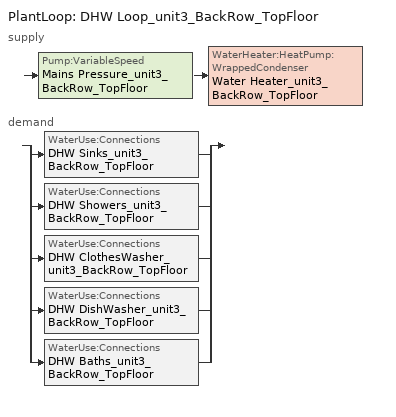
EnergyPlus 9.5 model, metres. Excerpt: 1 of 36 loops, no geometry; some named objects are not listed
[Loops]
PlantLoop 'DHW Loop_unit3_BackRow_TopFloor'
 supply: Pump:VariableSpeed 'Mains Pressure_unit3_BackRow_TopFloor' > WaterHeater:HeatPump:WrappedCondenser 'Water Heater_unit3_BackRow_TopFloor'
 demand: split
  | WaterUse:Connections 'DHW Sinks_unit3_BackRow_TopFloor'
  | WaterUse:Connections 'DHW Showers_unit3_BackRow_TopFloor'
  | WaterUse:Connections 'DHW ClothesWasher_unit3_BackRow_TopFloor'
  | WaterUse:Connections 'DHW DishWasher_unit3_BackRow_TopFloor'
  | WaterUse:Connections 'DHW Baths_unit3_BackRow_TopFloor'
[Sizing:Plant]
DHW Loop_unit3_BackRow_TopFloor: Loop Type=Heating; Design Loop Exit Temperature {C}=48.8889; Loop Design Temperature Difference {deltaC}=5.55556
[Fan:OnOff]
Heat Pump Water Heater Fan_unit3_BackRow_TopFloor: Availability Schedule=always_avail; Fan Total Efficiency=0.7; Pressure Rise {Pa}=100; Maximum Flow Rate {m3/s}=autosize; Motor Efficiency=0.9; Motor In Airstream Fraction=1
[Coil:WaterHeating:AirToWaterHeatPump:Wrapped]
Heat Pump Water Heater Evaporator_unit3_BackRow_TopFloor: Rated Heating Capacity {W}=1500; Rated COP {W/W}=3; Rated Sensible Heat Ratio=0.981; Rated Evaporator Inlet Air Dry-Bulb Temperature {C}=19.7; Rated Evaporator Inlet Air Wet-Bulb Temperature {C}=13.5; Rated Condenser Water Temperature {C}=48.89; Rated Evaporator Air Flow Rate {m3/s}=0.189; Evaporator Fan Power Included in Rated COP=yes; Maximum Ambient Temperature for Crankcase Heater Operation {C}=10; Evaporator Air Temperature Type for Curve Objects=WetBulbTemperature; Heating Capacity Function of Temperature Curve=HPWH-Htg-Cap-fT; Heating COP Function of Temperature Curve=HPWH-Htg-COP-fT; Part Load Fraction Correlation Curve=HPWH-COP-fPLR
[Pump:VariableSpeed]
Mains Pressure_unit3_BackRow_TopFloor: Design Maximum Flow Rate {m3/s}=autosize; Design Pump Head {Pa}=1; Design Power Consumption {W}=0; Motor Efficiency=1; Fraction of Motor Inefficiencies to Fluid Stream=0; Coefficient 1 of the Part Load Performance Curve=0; Coefficient 2 of the Part Load Performance Curve=1; Coefficient 3 of the Part Load Performance Curve=0; Coefficient 4 of the Part Load Performance Curve=0; Design Minimum Flow Rate {m3/s}=0; Pump Control Type=Intermittent
[WaterHeater:Stratified]
Water Heater_Tank_unit3_BackRow_TopFloor: Tank Volume {m3}=0.196841; Tank Height {m}=1.594; Tank Shape=VerticalCylinder; Maximum Temperature Limit {C}=51; Heater Priority Control=MasterSlave; Heater 1 Setpoint Temperature Schedule=dhw_setpt_hpwh; Heater 1 Deadband Temperature Difference {deltaC}=2; Heater 1 Capacity {W}=autosize; Heater 1 Height {m}=1.129; Heater 2 Setpoint Temperature Schedule=dhw_setpt_hpwh; Heater 2 Deadband Temperature Difference {deltaC}=2; Heater 2 Capacity {W}=0; Heater 2 Height {m}=0.266; Heater Fuel Type=electricity; Heater Thermal Efficiency=1; Off Cycle Parasitic Fuel Consumption Rate {W}=8.3; Off Cycle Parasitic Fuel Type=Electricity; Off Cycle Parasitic Heat Fraction to Tank=0; Off Cycle Parasitic Height {m}=1; On Cycle Parasitic Fuel Consumption Rate {W}=8.3; On Cycle Parasitic Fuel Type=Electricity; On Cycle Parasitic Heat Fraction to Tank=0; On Cycle Parasitic Height {m}=1; Ambient Temperature Indicator=Zone; Ambient Temperature Zone=living_unit3_BackRow_TopFloor; Uniform Skin Loss Coefficient per Unit Area to Ambient Temperature {W/m2-K}=0.730336; Skin Loss Fraction to Zone=1; Off Cycle Flue Loss Fraction to Zone=1; Use Side Effectiveness=1; Use Side Inlet Height {m}=0; Use Side Outlet Height {m}=autocalculate; Source Side Effectiveness=1; Source Side Inlet Height {m}=0.7; Source Side Outlet Height {m}=0; Inlet Mode=Fixed; Use Side Design Flow Rate {m3/s}=autosize; Source Side Design Flow Rate {m3/s}=autosize; Indirect Water Heating Recovery Time {hr}=1.5; Number of Nodes=1
[WaterHeater:Sizing]
Water Heater_Tank_unit3_BackRow_TopFloor: Design Mode=ResidentialHUD-FHAMinimum; Number of Bedrooms=2; Number of Bathrooms=2
[WaterHeater:HeatPump:WrappedCondenser]
Water Heater_unit3_BackRow_TopFloor: Availability Schedule=always_avail; Compressor Setpoint Temperature Schedule=Compressor Setpoint; Dead Band Temperature Difference {deltaC}=5; Condenser Bottom Location {m}=0.0664167; Condenser Top Location {m}=0.863417; Evaporator Air Flow Rate {m3/s}=autocalculate; Inlet Air Configuration=ZoneAirOnly; Inlet Air Zone=living_unit3_BackRow_TopFloor; Tank=Water Heater_Tank_unit3_BackRow_TopFloor; DX Coil=Heat Pump Water Heater Evaporator_unit3_BackRow_TopFloor; Minimum Inlet Air Temperature for Compressor Operation {C}=10; Maximum Inlet Air Temperature for Compressor Operation {C}=48.89; Compressor Location=Zone; Fan=Heat Pump Water Heater Fan_unit3_BackRow_TopFloor; Fan Placement=DrawThrough; On Cycle Parasitic Electric Load {W}=0; Off Cycle Parasitic Electric Load {W}=0; Tank Element Control Logic=MutuallyExclusive; Control Sensor 1 Height In Stratified Tank {m}=1.262; Control Sensor 1 Weight=0.75; Control Sensor 2 Height In Stratified Tank {m}=0.464
[PlantLoop]
DHW Loop_unit3_BackRow_TopFloor: Fluid Type=Water; Plant Equipment Operation Scheme=DHW Loop Operation_unit3_BackRow_TopFloor; Maximum Loop Temperature {C}=100; Minimum Loop Temperature {C}=0; Maximum Loop Flow Rate {m3/s}=autosize; Minimum Loop Flow Rate {m3/s}=0; Plant Loop Volume {m3}=autocalculate; Load Distribution Scheme=Optimal
[PlantEquipmentList]
DHW Plant Equipment_unit3_BackRow_TopFloor: Water Heater_unit3_BackRow_TopFloor
[PlantEquipmentOperation:HeatingLoad]
DHW Control Scheme_unit3_BackRow_TopFloor: Load Range 1 Lower Limit {W}=0; Load Range 1 Upper Limit {W}=1e+15; Range 1 Equipment List=DHW Plant Equipment_unit3_BackRow_TopFloor
[PlantEquipmentOperationSchemes]
DHW Loop Operation_unit3_BackRow_TopFloor: Control Scheme 1=DHW Control Scheme_unit3_BackRow_TopFloor; Control Scheme 1 Schedule=always_avail
[SetpointManager:Scheduled]
DHW Loop Setpoint Manager_unit3_BackRow_TopFloor: Control Variable=Temperature; Schedule=DHWSupplySetpoint; Setpoint Node or NodeList=DHW Supply Outlet Node_unit3_BackRow_TopFloor
[WaterUse:Equipment]
Name | Peak Flow Rate {m3/s} | Flow Rate Fraction Schedule | Target Temperature Schedule
Clothes Washer_unit3_BackRow_TopFloor | 1.08128e-06 | ClothesWasher | CWWaterTempSchedule
Dishwasher_unit3_BackRow_TopFloor | 4.24457e-07 | Dishwasher | DWWaterTempSchedule
Sinks_unit3_BackRow_TopFloor | 7.1934e-05 | BA_sink_sch | SSBWaterTempSchedule
Showers_unit3_BackRow_TopFloor | 0.000141975 | BA_shower_sch | SSBWaterTempSchedule
Baths_unit3_BackRow_TopFloor | 0.00027764 | BA_bath_sch | SSBWaterTempSchedule
[WaterUse:Connections] Drain Water Heat Exchanger Type=None
Name | Water Use Equipment 1
DHW Sinks_unit3_BackRow_TopFloor | Sinks_unit3_BackRow_TopFloor
DHW Showers_unit3_BackRow_TopFloor | Showers_unit3_BackRow_TopFloor
DHW ClothesWasher_unit3_BackRow_TopFloor | Clothes Washer_unit3_BackRow_TopFloor
DHW DishWasher_unit3_BackRow_TopFloor | Dishwasher_unit3_BackRow_TopFloor
DHW Baths_unit3_BackRow_TopFloor | Baths_unit3_BackRow_TopFloor
[Schedule:Day:Hourly]
DishwasherWeekday: 0.115342, 0.0512463, 0.0383972, 0.0256232, 0.0256232, 0.0768695, 0.153814, 0.230759, 0.435969, 0.487216, 0.42312, 0.359025, 0.307703, 0.346176, 0.28208, 0.269231, 0.28208, 0.371799, 0.653954, 0.833467, 0.679577, 0.500065, 0.333327, 0.230759
DishwasherWeekend: 0.123581, 0.0549068, 0.0411398, 0.0274534, 0.0274534, 0.0823602, 0.164801, 0.247242, 0.46711, 0.522017, 0.453343, 0.384669, 0.329682, 0.370903, 0.302229, 0.288462, 0.302229, 0.398356, 0.700665, 0.893, 0.728119, 0.535784, 0.357136, 0.247242
DishwasherVacation; ClothesWasherVacation: 0, 0, 0, 0, 0, 0, 0, 0, 0, 0, 0, 0, 0, 0, 0, 0, 0, 0, 0, 0, 0, 0, 0, 0
ClothesWasherWeekday: 0.0792923, 0.0634168, 0.031666, 0.031666, 0.0634168, 0.0951677, 0.190335, 0.412507, 0.618802, 0.72993, 0.714055, 0.634678, 0.571176, 0.507759, 0.444257, 0.412507, 0.428382, 0.412507, 0.412507, 0.412507, 0.412507, 0.396631, 0.269713, 0.142794
ClothesWasherWeekend: 0.0970065, 0.0775844, 0.0387403, 0.0387403, 0.0775844, 0.116429, 0.232857, 0.504662, 0.757045, 0.893, 0.873578, 0.776468, 0.698779, 0.621195, 0.543507, 0.504662, 0.524084, 0.504662, 0.504662, 0.504662, 0.504662, 0.48524, 0.329968, 0.174695
[Schedule:Week:Compact]
DishwasherWeek: Weekends, DishwasherWeekday, CustomDay1, DishwasherVacation, AllOtherDays, DishwasherWeekend
ClothesWasherWeek: Weekdays, ClothesWasherWeekday, CustomDay1, ClothesWasherVacation, AllOtherDays, ClothesWasherWeekend
[Schedule:Year]
Dishwasher: DishwasherWeek, 1, 1, 12, 31
ClothesWasher: ClothesWasherWeek, 1, 1, 12, 31
[Schedule:Compact]
BA_shower_sch: Through: 12/31, For: AllDays, Until: 1:00, 0.00144798, Until: 2:00, 0.000658174, Until: 3:00, 0.000394904, Until: 4:00, 0.000658174, Until: 5:00, 0.00184289, Until: 6:00, 0.00684501, Until: 7:00, 0.0155329, Until: 8:00, 0.0154013, Until: 9:00, 0.0125053, Until: 10:00, 0.00974098, Until: 11:00, 0.00789809, Until: 12:00, 0.00618684, Until: 13:00, 0.00447558, Until: 14:00, 0.00381741, Until: 15:00, 0.00342251, Until: 16:00, 0.00329087, Until: 17:00, 0.00394904, Until: 18:00, 0.00513376, Until: 19:00, 0.00552866, Until: 20:00, 0.00552866, Until: 21:00, 0.00552866, Until: 22:00, 0.00539703, Until: 23:00, 0.00381741, Until: 24:00, 0.00276433
BA_bath_sch: Through: 12/31, For: AllDays, Until: 1:00, 0.000135303, Until: 2:00, 6.76515e-05, Until: 3:00, 6.76515e-05, Until: 4:00, 6.76515e-05, Until: 5:00, 0.000135303, Until: 6:00, 0.000321345, Until: 7:00, 0.000777992, Until: 8:00, 0.000980947, Until: 9:00, 0.00111625, Until: 10:00, 0.000980947, Until: 11:00, 0.000777992, Until: 12:00, 0.000591951, Until: 13:00, 0.000524299, Until: 14:00, 0.000388996, Until: 15:00, 0.000388996, Until: 16:00, 0.000388996, Until: 17:00, 0.000659602, Until: 18:00, 0.000777992, Until: 19:00, 0.00130229, Until: 20:00, 0.00169129, Until: 21:00, 0.00169129, Until: 22:00, 0.00130229, Until: 23:00, 0.00111625, Until: 24:00, 0.000659602
BA_sink_sch: Through: 12/31, For: AllDays, Until: 1:00, 0.00321689, Until: 2:00, 0.00160844, Until: 3:00, 0.00114889, Until: 4:00, 0.00114889, Until: 5:00, 0.00160844, Until: 6:00, 0.004136, Until: 7:00, 0.00965067, Until: 8:00, 0.0142462, Until: 9:00, 0.0151653, Until: 10:00, 0.0142462, Until: 11:00, 0.012408, Until: 12:00, 0.0114889, Until: 13:00, 0.0112591, Until: 14:00, 0.01034, Until: 15:00, 0.00988044, Until: 16:00, 0.00942089, Until: 17:00, 0.0110293, Until: 18:00, 0.0149356, Until: 19:00, 0.0172333, Until: 20:00, 0.0158547, Until: 21:00, 0.0130973, Until: 22:00, 0.0110293, Until: 23:00, 0.00919111, Until: 24:00, 0.006204
dhw_setpt_hpwh: Through: 12/31, For: AllDays, Until 24:00, 44
always_avail: Through: 12/31, For: AllDays, Until: 24:00, 1
[Schedule:Constant]
Name | Hourly Value
DWWaterTempSchedule; CWWaterTempSchedule; DHWSupplySetpoint | 48.8889
SSBWaterTempSchedule | 40.5556
Compressor Setpoint | 50
[Curve:Quadratic]
HPWH-COP-fPLR: Coefficient1 Constant=1; Coefficient2 x=0; Coefficient3 x**2=0; Minimum Value of x=0; Maximum Value of x=1
[Curve:Biquadratic] Minimum Value of x=0; Maximum Value of x=100; Minimum Value of y=0; Maximum Value of y=100
Name | Coefficient1 Constant | Coefficient2 x | Coefficient3 x**2 | Coefficient4 y | Coefficient5 y**2 | Coefficient6 x*y | Minimum Curve Output
HPWH-Htg-Cap-fT | 0.563 | 0.0437 | 3.9e-05 | 0.0055 | -0.000148 | -0.000145 | 0
HPWH-Htg-COP-fT | 1.1332 | 0.063 | -9.79e-05 | -0.00972 | -2.14e-05 | -0.000686
